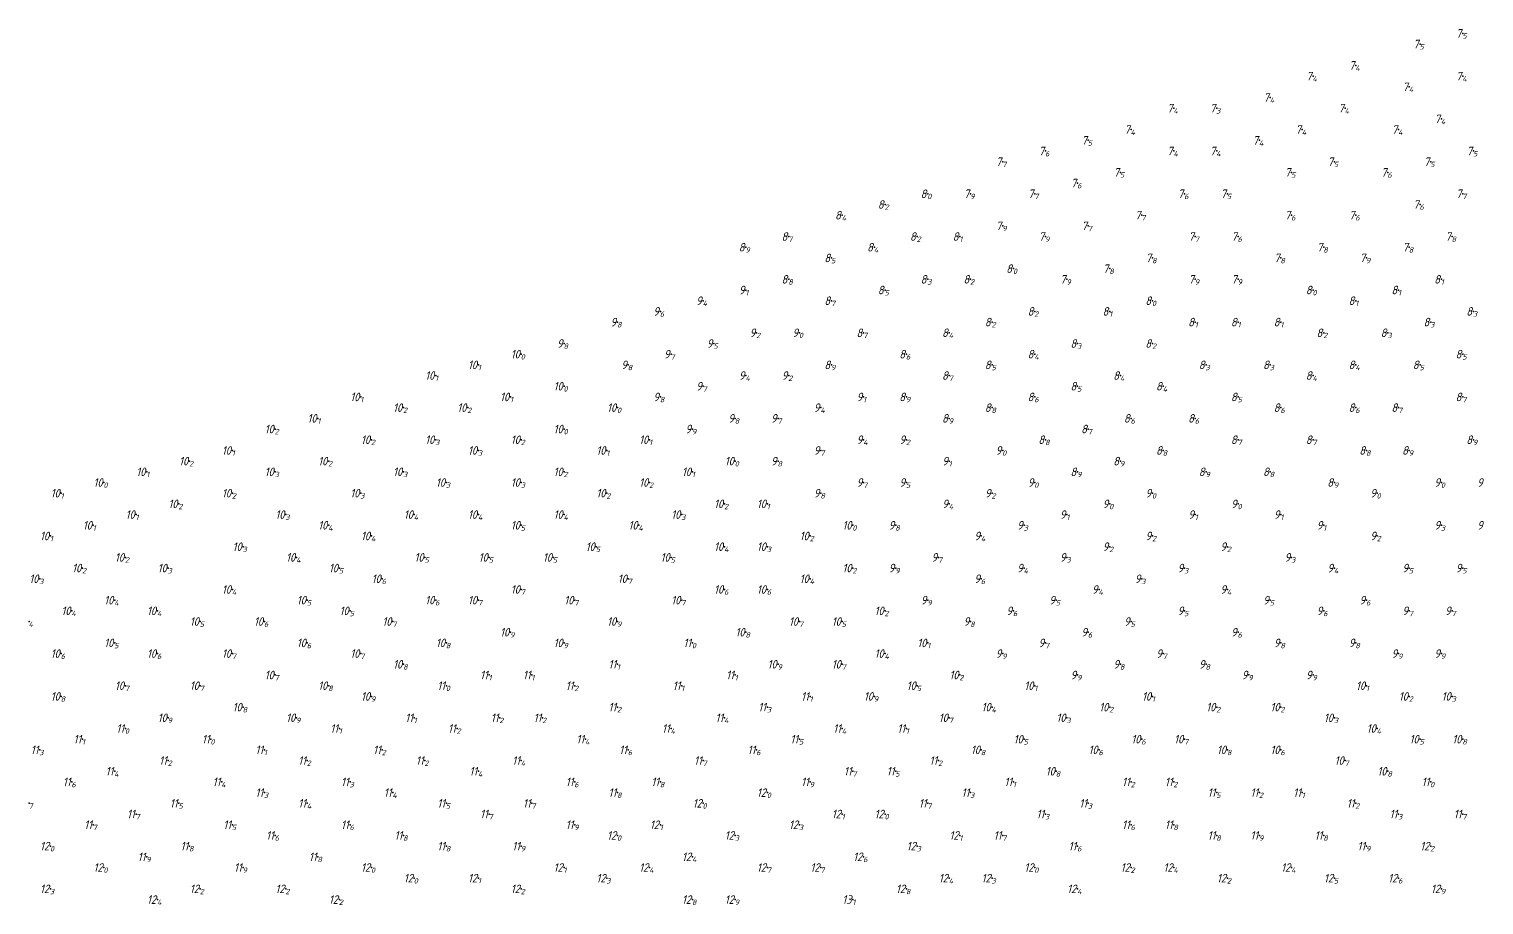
# Model space of a CAD drawing. Header units: metres. Extents: x 555406 to 556003, y 5031197 to 5031451.
# Drawn here: x 555706 to 555842, y 5031348.5 to 5031430.4 of the extents above; entities that cross this region are included whole.
import ezdxf
from ezdxf.enums import TextEntityAlignment as Align

# ---------------------------------------------------------------- set-up
doc = ezdxf.new("R2010")
doc.units = ezdxf.units.M
doc.layers.add('DEPTHS_TEXT', color=7, linetype='Continuous')
doc.layers.add('POINTS', color=8, linetype='Continuous')
doc.styles.add('ISO', font='iso')

msp = doc.modelspace()

# ---------------------------------------------------------------- linework, layer by layer
at = {"layer": 'POINTS', "linetype": 'Continuous'}
for p in [(555840, 5031430, 7.5), (555836, 5031429, 7.5), (555826, 5031426, 7.4), (555830, 5031427, 7.4), (555840, 5031426, 7.4), (555835, 5031425, 7.4), (555822, 5031424, 7.4), (555813, 5031423, 7.4), (555817, 5031423, 7.3), (555829, 5031423, 7.4), (555838, 5031422, 7.4), (555809, 5031421, 7.4), (555825, 5031421, 7.4), (555834, 5031421, 7.4), (555805, 5031420, 7.5), (555821, 5031420, 7.4), (555797, 5031418, 7.7), (555801, 5031419, 7.6), (555813, 5031419, 7.4), (555817, 5031419, 7.4), (555828, 5031418, 7.5), (555837, 5031418, 7.5), (555841, 5031419, 7.5), (555808, 5031417, 7.5), (555824, 5031417, 7.5), (555833, 5031417, 7.6), (555790, 5031415, 8), (555794, 5031415, 7.9), (555800, 5031415, 7.7), (555804, 5031416, 7.6), (555814, 5031415, 7.6), (555818, 5031415, 7.5), (555840, 5031415, 7.7), (555786, 5031414, 8.2), (555836, 5031414, 7.6), (555782, 5031413, 8.4), (555810, 5031413, 7.7), (555824, 5031413, 7.6), (555830, 5031413, 7.6), (555777, 5031411, 8.7), (555789, 5031411, 8.2), (555793, 5031411, 8.1), (555797, 5031412, 7.9), (555801, 5031411, 7.9), (555805, 5031412, 7.7), (555815, 5031411, 7.7), (555819, 5031411, 7.6), (555839, 5031411, 7.8), (555773, 5031410, 8.9), (555785, 5031410, 8.4), (555827, 5031410, 7.8), (555835, 5031410, 7.8), (555781, 5031409, 8.5), (555811, 5031409, 7.8), (555823, 5031409, 7.8), (555831, 5031409, 7.9), (555777, 5031407, 8.8), (555790, 5031407, 8.3), (555794, 5031407, 8.2), (555798, 5031408, 8), (555803, 5031407, 7.9), (555807, 5031408, 7.8), (555815, 5031407, 7.9), (555819, 5031407, 7.9), (555838, 5031407, 8.1), (555773, 5031406, 9.1), (555786, 5031406, 8.5), (555826, 5031406, 8), (555834, 5031406, 8.1), (555769, 5031405, 9.4), (555781, 5031405, 8.7), (555811, 5031405, 8), (555830, 5031405, 8.1), (555761, 5031403, 9.8), (555765, 5031404, 9.6), (555796, 5031403, 8.2), (555800, 5031404, 8.2), (555807, 5031404, 8.1), (555815, 5031403, 8.1), (555819, 5031403, 8.1), (555823, 5031403, 8.1), (555837, 5031403, 8.3), (555841, 5031404, 8.3), (555774, 5031402, 9.2), (555778, 5031402, 9), (555784, 5031402, 8.7), (555792, 5031402, 8.4), (555827, 5031402, 8.2), (555833, 5031402, 8.3), (555752, 5031400, 10), (555756, 5031401, 9.8), (555766, 5031400, 9.7), (555770, 5031401, 9.5), (555788, 5031400, 8.6), (555800, 5031400, 8.4), (555804, 5031401, 8.3), (555811, 5031401, 8.2), (555840, 5031400, 8.5), (555748, 5031399, 10.1), (555762, 5031399, 9.8), (555781, 5031399, 8.9), (555796, 5031399, 8.5), (555816, 5031399, 8.3), (555822, 5031399, 8.3), (555830, 5031399, 8.4), (555836, 5031399, 8.5), (555744, 5031398, 10.1), (555773, 5031398, 9.4), (555777, 5031398, 9.2), (555792, 5031398, 8.7), (555808, 5031398, 8.4), (555826, 5031398, 8.4), (555737, 5031396, 10.1), (555751, 5031396, 10.1), (555756, 5031397, 10), (555765, 5031396, 9.8), (555769, 5031397, 9.7), (555784, 5031396, 9.1), (555788, 5031396, 8.9), (555800, 5031396, 8.6), (555804, 5031397, 8.5), (555812, 5031397, 8.4), (555819, 5031396, 8.5), (555840, 5031396, 8.7), (555741, 5031395, 10.2), (555747, 5031395, 10.2), (555761, 5031395, 10), (555780, 5031395, 9.4), (555796, 5031395, 8.8), (555823, 5031395, 8.6), (555830, 5031395, 8.6), (555834, 5031395, 8.7), (555733, 5031394, 10.1), (555772, 5031394, 9.8), (555776, 5031394, 9.7), (555792, 5031394, 8.9), (555809, 5031394, 8.6), (555815, 5031394, 8.6), (555729, 5031393, 10.2), (555738, 5031392, 10.2), (555744, 5031392, 10.3), (555752, 5031392, 10.2), (555756, 5031393, 10), (555764, 5031392, 10.1), (555768, 5031393, 9.9), (555784, 5031392, 9.4), (555788, 5031392, 9.2), (555801, 5031392, 8.8), (555805, 5031393, 8.7), (555819, 5031392, 8.7), (555826, 5031392, 8.7), (555841, 5031392, 8.9), (555725, 5031391, 10.1), (555748, 5031391, 10.3), (555760, 5031391, 10.1), (555780, 5031391, 9.7), (555797, 5031391, 9), (555812, 5031391, 8.8), (555831, 5031391, 8.8), (555835, 5031391, 8.9), (555721, 5031390, 10.2), (555734, 5031390, 10.2), (555772, 5031390, 10), (555776, 5031390, 9.8), (555792, 5031390, 9.1), (555808, 5031390, 8.9), (555713, 5031388, 10), (555717, 5031389, 10.1), (555729, 5031389, 10.3), (555741, 5031389, 10.3), (555745, 5031388, 10.3), (555752, 5031388, 10.3), (555756, 5031389, 10.2), (555764, 5031388, 10.2), (555768, 5031389, 10.1), (555784, 5031388, 9.7), (555788, 5031388, 9.5), (555800, 5031388, 9), (555804, 5031389, 8.9), (555816, 5031389, 8.9), (555822, 5031389, 8.8), (555828, 5031388, 8.9), (555838, 5031388, 9), (555709, 5031387, 10.1), (555725, 5031387, 10.2), (555737, 5031387, 10.3), (555760, 5031387, 10.2), (555780, 5031387, 9.8), (555796, 5031387, 9.2), (555811, 5031387, 9), (555832, 5031387, 9), (555720, 5031386, 10.2), (555771, 5031386, 10.2), (555775, 5031386, 10.1), (555792, 5031386, 9.4), (555807, 5031386, 9), (555819, 5031386, 9), (555712, 5031384, 10.1), (555716, 5031385, 10.1), (555730, 5031385, 10.3), (555734, 5031384, 10.4), (555742, 5031385, 10.4), (555748, 5031385, 10.4), (555752, 5031384, 10.5), (555756, 5031385, 10.4), (555763, 5031384, 10.4), (555767, 5031385, 10.3), (555783, 5031384, 10), (555787, 5031384, 9.8), (555799, 5031384, 9.3), (555803, 5031385, 9.1), (555815, 5031385, 9.1), (555823, 5031385, 9.1), (555827, 5031384, 9.1), (555838, 5031384, 9.3), (555708, 5031383, 10.1), (555738, 5031383, 10.4), (555779, 5031383, 10.2), (555795, 5031383, 9.4), (555811, 5031383, 9.2), (555832, 5031383, 9.2), (555715, 5031381, 10.2), (555726, 5031382, 10.3), (555731, 5031381, 10.4), (555743, 5031381, 10.5), (555749, 5031381, 10.5), (555755, 5031381, 10.5), (555759, 5031382, 10.5), (555766, 5031381, 10.5), (555771, 5031382, 10.4), (555775, 5031382, 10.3), (555791, 5031381, 9.7), (555803, 5031381, 9.3), (555807, 5031382, 9.2), (555818, 5031382, 9.2), (555824, 5031381, 9.3), (555711, 5031380, 10.2), (555719, 5031380, 10.3), (555735, 5031380, 10.5), (555783, 5031380, 10.2), (555787, 5031380, 9.9), (555799, 5031380, 9.4), (555814, 5031380, 9.3), (555828, 5031380, 9.4), (555835, 5031380, 9.5), (555840, 5031380, 9.5), (555707, 5031379, 10.3), (555739, 5031379, 10.6), (555762, 5031379, 10.7), (555779, 5031379, 10.4), (555795, 5031379, 9.6), (555810, 5031379, 9.3), (555714, 5031377, 10.4), (555725, 5031378, 10.4), (555732, 5031377, 10.5), (555744, 5031377, 10.6), (555748, 5031377, 10.7), (555752, 5031378, 10.7), (555757, 5031377, 10.7), (555767, 5031377, 10.7), (555771, 5031378, 10.6), (555775, 5031378, 10.6), (555790, 5031377, 9.9), (555802, 5031377, 9.5), (555806, 5031378, 9.4), (555818, 5031378, 9.4), (555822, 5031377, 9.5), (555831, 5031377, 9.6), (555710, 5031376, 10.4), (555718, 5031376, 10.4), (555736, 5031376, 10.5), (555786, 5031376, 10.2), (555798, 5031376, 9.6), (555814, 5031376, 9.5), (555827, 5031376, 9.6), (555835, 5031376, 9.7), (555839, 5031376, 9.7), (555706, 5031375, 10.4), (555722, 5031375, 10.5), (555728, 5031375, 10.6), (555740, 5031375, 10.7), (555761, 5031375, 10.9), (555778, 5031375, 10.7), (555782, 5031375, 10.5), (555794, 5031375, 9.8), (555809, 5031375, 9.5), (555714, 5031373, 10.5), (555732, 5031373, 10.6), (555745, 5031373, 10.8), (555751, 5031374, 10.9), (555756, 5031373, 10.9), (555768, 5031373, 11), (555773, 5031374, 10.8), (555790, 5031373, 10.1), (555801, 5031373, 9.7), (555805, 5031374, 9.6), (555819, 5031374, 9.6), (555823, 5031373, 9.8), (555830, 5031373, 9.8), (555709, 5031372, 10.6), (555718, 5031372, 10.6), (555725, 5031372, 10.7), (555737, 5031372, 10.7), (555786, 5031372, 10.4), (555797, 5031372, 9.9), (555812, 5031372, 9.7), (555834, 5031372, 9.9), (555838, 5031372, 9.9), (555741, 5031371, 10.8), (555761, 5031371, 11.1), (555776, 5031371, 10.9), (555782, 5031371, 10.7), (555808, 5031371, 9.8), (555816, 5031371, 9.8), (555715, 5031369, 10.7), (555722, 5031369, 10.7), (555729, 5031370, 10.7), (555734, 5031369, 10.8), (555745, 5031369, 11), (555749, 5031370, 11.1), (555753, 5031370, 11.1), (555757, 5031369, 11.2), (555767, 5031369, 11.1), (555772, 5031370, 11.1), (555789, 5031369, 10.5), (555793, 5031370, 10.2), (555800, 5031369, 10.1), (555804, 5031370, 9.9), (555820, 5031370, 9.9), (555826, 5031370, 9.9), (555831, 5031369, 10.1), (555709, 5031368, 10.8), (555738, 5031368, 10.9), (555779, 5031368, 11.1), (555785, 5031368, 10.9), (555811, 5031368, 10.1), (555835, 5031368, 10.2), (555839, 5031368, 10.3), (555726, 5031367, 10.8), (555761, 5031367, 11.2), (555775, 5031367, 11.3), (555796, 5031367, 10.4), (555807, 5031367, 10.2), (555817, 5031367, 10.2), (555823, 5031367, 10.2), (555715, 5031365, 11), (555719, 5031366, 10.9), (555731, 5031366, 10.9), (555735, 5031365, 11.1), (555742, 5031366, 11.1), (555746, 5031365, 11.2), (555750, 5031366, 11.2), (555754, 5031366, 11.2), (555766, 5031365, 11.4), (555771, 5031366, 11.4), (555782, 5031365, 11.4), (555788, 5031365, 11.1), (555792, 5031366, 10.7), (555803, 5031366, 10.3), (555828, 5031366, 10.3), (555832, 5031365, 10.4), (555711, 5031364, 11.1), (555723, 5031364, 11), (555758, 5031364, 11.4), (555778, 5031364, 11.5), (555799, 5031364, 10.5), (555810, 5031364, 10.6), (555814, 5031364, 10.7), (555836, 5031364, 10.5), (555840, 5031364, 10.8), (555707, 5031363, 11.3), (555719, 5031362, 11.2), (555728, 5031363, 11.1), (555732, 5031362, 11.2), (555739, 5031363, 11.2), (555743, 5031362, 11.2), (555752, 5031362, 11.4), (555762, 5031363, 11.6), (555769, 5031362, 11.7), (555774, 5031363, 11.6), (555791, 5031362, 11.2), (555795, 5031363, 10.8), (555806, 5031363, 10.6), (555818, 5031363, 10.8), (555823, 5031363, 10.6), (555829, 5031362, 10.7), (555714, 5031361, 11.4), (555748, 5031361, 11.4), (555783, 5031361, 11.7), (555787, 5031361, 11.5), (555802, 5031361, 10.8), (555833, 5031361, 10.8), (555710, 5031360, 11.6), (555724, 5031360, 11.4), (555736, 5031360, 11.3), (555757, 5031360, 11.6), (555765, 5031360, 11.8), (555779, 5031360, 11.9), (555798, 5031360, 11.1), (555809, 5031360, 11.2), (555813, 5031360, 11.2), (555837, 5031360, 11), (555706, 5031358, 11.7), (555720, 5031358, 11.5), (555728, 5031359, 11.3), (555732, 5031358, 11.4), (555740, 5031359, 11.4), (555745, 5031358, 11.5), (555753, 5031358, 11.7), (555761, 5031359, 11.8), (555769, 5031358, 12), (555775, 5031359, 12), (555790, 5031358, 11.7), (555794, 5031359, 11.3), (555805, 5031358, 11.3), (555817, 5031359, 11.5), (555821, 5031359, 11.2), (555825, 5031359, 11.1), (555830, 5031358, 11.2), (555716, 5031357, 11.7), (555749, 5031357, 11.7), (555782, 5031357, 12.1), (555786, 5031357, 12), (555801, 5031357, 11.3), (555834, 5031357, 11.3), (555840, 5031357, 11.7), (555712, 5031356, 11.7), (555725, 5031356, 11.5), (555736, 5031356, 11.6), (555757, 5031356, 11.9), (555765, 5031356, 12.1), (555778, 5031356, 12.3), (555809, 5031356, 11.6), (555813, 5031356, 11.8), (555708, 5031354, 12), (555721, 5031354, 11.8), (555729, 5031355, 11.6), (555741, 5031355, 11.8), (555745, 5031354, 11.8), (555752, 5031354, 11.9), (555761, 5031355, 12), (555772, 5031355, 12.3), (555789, 5031354, 12.3), (555793, 5031355, 12.1), (555797, 5031355, 11.7), (555804, 5031354, 11.6), (555817, 5031355, 11.8), (555821, 5031355, 11.9), (555827, 5031355, 11.8), (555831, 5031354, 11.9), (555837, 5031354, 12.2), (555717, 5031353, 11.9), (555733, 5031353, 11.8), (555768, 5031353, 12.4), (555784, 5031353, 12.6), (555713, 5031352, 12), (555726, 5031352, 11.9), (555738, 5031352, 12), (555756, 5031352, 12.1), (555764, 5031352, 12.4), (555775, 5031352, 12.7), (555780, 5031352, 12.7), (555800, 5031352, 12), (555809, 5031352, 12.2), (555813, 5031352, 12.4), (555824, 5031352, 12.4), (555708, 5031350, 12.3), (555722, 5031350, 12.2), (555730, 5031350, 12.2), (555742, 5031351, 12), (555748, 5031351, 12.1), (555752, 5031350, 12.2), (555760, 5031351, 12.3), (555788, 5031350, 12.8), (555792, 5031351, 12.4), (555796, 5031351, 12.3), (555804, 5031350, 12.4), (555818, 5031351, 12.2), (555828, 5031351, 12.5), (555834, 5031351, 12.6), (555838, 5031350, 12.9), (555718, 5031349, 12.4), (555735, 5031349, 12.2), (555768, 5031349, 12.8), (555772, 5031349, 12.9), (555783, 5031349, 13.1)]:
    msp.add_point(p, dxfattribs=at)

# ---------------------------------------------------------------- texts
at = {"layer": 'DEPTHS_TEXT', "linetype": 'Continuous', "style": 'ISO', "oblique": 15}
for s, p in [('7', (555839.87, 5031430)), ('7', (555835.87, 5031429)), ('7', (555829.87, 5031427)), ('7', (555825.87, 5031426)), ('7', (555839.87, 5031426)), ('7', (555834.87, 5031425)), ('7', (555812.87, 5031423)), ('7', (555816.87, 5031423)), ('7', (555821.87, 5031424)), ('7', (555828.87, 5031423)), ('7', (555837.87, 5031422)), ('7', (555804.87, 5031420)), ('7', (555808.87, 5031421)), ('7', (555820.87, 5031420)), ('7', (555824.87, 5031421)), ('7', (555833.87, 5031421)), ('7', (555800.87, 5031419)), ('7', (555812.87, 5031419)), ('7', (555816.87, 5031419)), ('7', (555840.87, 5031419)), ('7', (555796.87, 5031418)), ('7', (555827.87, 5031418)), ('7', (555836.87, 5031418)), ('7', (555803.87, 5031416)), ('7', (555807.87, 5031417)), ('7', (555823.87, 5031417)), ('7', (555832.87, 5031417)), ('8', (555789.87, 5031415)), ('7', (555793.87, 5031415)), ('7', (555799.87, 5031415)), ('7', (555813.87, 5031415)), ('7', (555817.87, 5031415)), ('7', (555839.87, 5031415)), ('8', (555785.87, 5031414)), ('7', (555835.87, 5031414)), ('8', (555781.87, 5031413)), ('7', (555796.87, 5031412)), ('7', (555804.87, 5031412)), ('7', (555809.87, 5031413)), ('7', (555823.87, 5031413)), ('7', (555829.87, 5031413)), ('8', (555776.87, 5031411)), ('8', (555788.87, 5031411)), ('8', (555792.87, 5031411)), ('7', (555800.87, 5031411)), ('7', (555814.87, 5031411)), ('7', (555818.87, 5031411)), ('7', (555838.87, 5031411)), ('8', (555772.87, 5031410)), ('8', (555784.87, 5031410)), ('7', (555826.87, 5031410)), ('7', (555834.87, 5031410)), ('8', (555780.87, 5031409)), ('8', (555797.87, 5031408)), ('7', (555806.87, 5031408)), ('7', (555810.87, 5031409)), ('7', (555822.87, 5031409)), ('7', (555830.87, 5031409)), ('8', (555776.87, 5031407)), ('8', (555789.87, 5031407)), ('8', (555793.87, 5031407)), ('7', (555802.87, 5031407)), ('7', (555814.87, 5031407)), ('7', (555818.87, 5031407)), ('8', (555837.87, 5031407)), ('9', (555772.87, 5031406)), ('8', (555785.87, 5031406)), ('8', (555825.87, 5031406)), ('8', (555833.87, 5031406)), ('9', (555764.87, 5031404)), ('9', (555768.87, 5031405)), ('8', (555780.87, 5031405)), ('8', (555799.87, 5031404)), ('8', (555806.87, 5031404)), ('8', (555810.87, 5031405)), ('8', (555829.87, 5031405)), ('8', (555840.87, 5031404)), ('9', (555760.87, 5031403)), ('8', (555795.87, 5031403)), ('8', (555814.87, 5031403)), ('8', (555818.87, 5031403)), ('8', (555822.87, 5031403)), ('8', (555836.87, 5031403)), ('9', (555755.87, 5031401)), ('9', (555769.87, 5031401)), ('9', (555773.87, 5031402)), ('9', (555777.87, 5031402)), ('8', (555783.87, 5031402)), ('8', (555791.87, 5031402)), ('8', (555803.87, 5031401)), ('8', (555810.87, 5031401)), ('8', (555826.87, 5031402)), ('8', (555832.87, 5031402)), ('10', (555751.87, 5031400)), ('9', (555765.87, 5031400)), ('8', (555787.87, 5031400)), ('8', (555799.87, 5031400)), ('8', (555839.87, 5031400)), ('10', (555747.87, 5031399)), ('9', (555761.87, 5031399)), ('8', (555780.87, 5031399)), ('8', (555795.87, 5031399)), ('8', (555815.87, 5031399)), ('8', (555821.87, 5031399)), ('8', (555829.87, 5031399)), ('8', (555835.87, 5031399)), ('10', (555743.87, 5031398)), ('10', (555755.87, 5031397)), ('9', (555768.87, 5031397)), ('9', (555772.87, 5031398)), ('9', (555776.87, 5031398)), ('8', (555791.87, 5031398)), ('8', (555803.87, 5031397)), ('8', (555807.87, 5031398)), ('8', (555811.87, 5031397)), ('8', (555825.87, 5031398)), ('10', (555736.87, 5031396)), ('10', (555750.87, 5031396)), ('9', (555764.87, 5031396)), ('9', (555783.87, 5031396)), ('8', (555787.87, 5031396)), ('8', (555799.87, 5031396)), ('8', (555818.87, 5031396)), ('8', (555839.87, 5031396)), ('10', (555740.87, 5031395)), ('10', (555746.87, 5031395)), ('10', (555760.87, 5031395)), ('9', (555779.87, 5031395)), ('8', (555795.87, 5031395)), ('8', (555822.87, 5031395)), ('8', (555829.87, 5031395)), ('8', (555833.87, 5031395)), ('10', (555728.87, 5031393)), ('10', (555732.87, 5031394)), ('10', (555755.87, 5031393)), ('9', (555767.87, 5031393)), ('9', (555771.87, 5031394)), ('9', (555775.87, 5031394)), ('8', (555791.87, 5031394)), ('8', (555804.87, 5031393)), ('8', (555808.87, 5031394)), ('8', (555814.87, 5031394)), ('10', (555737.87, 5031392)), ('10', (555743.87, 5031392)), ('10', (555751.87, 5031392)), ('10', (555763.87, 5031392)), ('9', (555783.87, 5031392)), ('9', (555787.87, 5031392)), ('8', (555800.87, 5031392)), ('8', (555818.87, 5031392)), ('8', (555825.87, 5031392)), ('8', (555840.87, 5031392)), ('10', (555724.87, 5031391)), ('10', (555747.87, 5031391)), ('10', (555759.87, 5031391)), ('9', (555779.87, 5031391)), ('9', (555796.87, 5031391)), ('8', (555811.87, 5031391)), ('8', (555830.87, 5031391)), ('8', (555834.87, 5031391)), ('10', (555716.87, 5031389)), ('10', (555720.87, 5031390)), ('10', (555728.87, 5031389)), ('10', (555733.87, 5031390)), ('10', (555740.87, 5031389)), ('10', (555755.87, 5031389)), ('10', (555767.87, 5031389)), ('10', (555771.87, 5031390)), ('9', (555775.87, 5031390)), ('9', (555791.87, 5031390)), ('8', (555803.87, 5031389)), ('8', (555807.87, 5031390)), ('8', (555815.87, 5031389)), ('8', (555821.87, 5031389)), ('10', (555712.87, 5031388)), ('10', (555744.87, 5031388)), ('10', (555751.87, 5031388)), ('10', (555763.87, 5031388)), ('9', (555783.87, 5031388)), ('9', (555787.87, 5031388)), ('9', (555799.87, 5031388)), ('8', (555827.87, 5031388)), ('9', (555837.87, 5031388)), ('9', (555841.87, 5031388)), ('10', (555708.87, 5031387)), ('10', (555719.87, 5031386)), ('10', (555724.87, 5031387)), ('10', (555736.87, 5031387)), ('10', (555759.87, 5031387)), ('10', (555770.87, 5031386)), ('10', (555774.87, 5031386)), ('9', (555779.87, 5031387)), ('9', (555791.87, 5031386)), ('9', (555795.87, 5031387)), ('9', (555806.87, 5031386)), ('9', (555810.87, 5031387)), ('9', (555818.87, 5031386)), ('9', (555831.87, 5031387)), ('10', (555715.87, 5031385)), ('10', (555729.87, 5031385)), ('10', (555741.87, 5031385)), ('10', (555747.87, 5031385)), ('10', (555755.87, 5031385)), ('10', (555766.87, 5031385)), ('9', (555802.87, 5031385)), ('9', (555814.87, 5031385)), ('9', (555822.87, 5031385)), ('10', (555711.87, 5031384)), ('10', (555733.87, 5031384)), ('10', (555751.87, 5031384)), ('10', (555762.87, 5031384)), ('10', (555782.87, 5031384)), ('9', (555786.87, 5031384)), ('9', (555798.87, 5031384)), ('9', (555826.87, 5031384)), ('9', (555837.87, 5031384)), ('9', (555841.87, 5031384)), ('10', (555707.87, 5031383)), ('10', (555725.87, 5031382)), ('10', (555737.87, 5031383)), ('10', (555758.87, 5031382)), ('10', (555770.87, 5031382)), ('10', (555774.87, 5031382)), ('10', (555778.87, 5031383)), ('9', (555794.87, 5031383)), ('9', (555806.87, 5031382)), ('9', (555810.87, 5031383)), ('9', (555817.87, 5031382)), ('9', (555831.87, 5031383)), ('10', (555714.87, 5031381)), ('10', (555730.87, 5031381)), ('10', (555742.87, 5031381)), ('10', (555748.87, 5031381)), ('10', (555754.87, 5031381)), ('10', (555765.87, 5031381)), ('9', (555790.87, 5031381)), ('9', (555802.87, 5031381)), ('9', (555823.87, 5031381)), ('10', (555710.87, 5031380)), ('10', (555718.87, 5031380)), ('10', (555734.87, 5031380)), ('10', (555782.87, 5031380)), ('9', (555786.87, 5031380)), ('9', (555798.87, 5031380)), ('9', (555813.87, 5031380)), ('9', (555827.87, 5031380)), ('9', (555834.87, 5031380)), ('9', (555839.87, 5031380)), ('10', (555706.87, 5031379)), ('10', (555724.87, 5031378)), ('10', (555738.87, 5031379)), ('10', (555751.87, 5031378)), ('10', (555761.87, 5031379)), ('10', (555770.87, 5031378)), ('10', (555774.87, 5031378)), ('10', (555778.87, 5031379)), ('9', (555794.87, 5031379)), ('9', (555805.87, 5031378)), ('9', (555809.87, 5031379)), ('9', (555817.87, 5031378)), ('10', (555713.87, 5031377)), ('10', (555731.87, 5031377)), ('10', (555743.87, 5031377)), ('10', (555747.87, 5031377)), ('10', (555756.87, 5031377)), ('10', (555766.87, 5031377)), ('9', (555789.87, 5031377)), ('9', (555801.87, 5031377)), ('9', (555821.87, 5031377)), ('9', (555830.87, 5031377)), ('10', (555709.87, 5031376)), ('10', (555717.87, 5031376)), ('10', (555735.87, 5031376)), ('10', (555785.87, 5031376)), ('9', (555797.87, 5031376)), ('9', (555813.87, 5031376)), ('9', (555826.87, 5031376)), ('9', (555834.87, 5031376)), ('9', (555838.87, 5031376)), ('10', (555721.87, 5031375)), ('10', (555727.87, 5031375)), ('10', (555739.87, 5031375)), ('10', (555750.87, 5031374)), ('10', (555760.87, 5031375)), ('10', (555772.87, 5031374)), ('10', (555777.87, 5031375)), ('10', (555781.87, 5031375)), ('9', (555793.87, 5031375)), ('9', (555804.87, 5031374)), ('9', (555808.87, 5031375)), ('9', (555818.87, 5031374)), ('10', (555713.87, 5031373)), ('10', (555731.87, 5031373)), ('10', (555744.87, 5031373)), ('10', (555755.87, 5031373)), ('11', (555767.87, 5031373)), ('10', (555789.87, 5031373)), ('9', (555800.87, 5031373)), ('9', (555822.87, 5031373)), ('9', (555829.87, 5031373)), ('10', (555708.87, 5031372)), ('10', (555717.87, 5031372)), ('10', (555724.87, 5031372)), ('10', (555736.87, 5031372)), ('10', (555785.87, 5031372)), ('9', (555796.87, 5031372)), ('9', (555811.87, 5031372)), ('9', (555833.87, 5031372)), ('9', (555837.87, 5031372)), ('10', (555728.87, 5031370)), ('10', (555740.87, 5031371)), ('11', (555748.87, 5031370)), ('11', (555752.87, 5031370)), ('11', (555760.87, 5031371)), ('11', (555771.87, 5031370)), ('10', (555775.87, 5031371)), ('10', (555781.87, 5031371)), ('10', (555792.87, 5031370)), ('9', (555803.87, 5031370)), ('9', (555807.87, 5031371)), ('9', (555815.87, 5031371)), ('9', (555819.87, 5031370)), ('9', (555825.87, 5031370)), ('10', (555714.87, 5031369)), ('10', (555721.87, 5031369)), ('10', (555733.87, 5031369)), ('11', (555744.87, 5031369)), ('11', (555756.87, 5031369)), ('11', (555766.87, 5031369)), ('10', (555788.87, 5031369)), ('10', (555799.87, 5031369)), ('10', (555830.87, 5031369)), ('10', (555708.87, 5031368)), ('10', (555725.87, 5031367)), ('10', (555737.87, 5031368)), ('11', (555760.87, 5031367)), ('11', (555774.87, 5031367)), ('11', (555778.87, 5031368)), ('10', (555784.87, 5031368)), ('10', (555795.87, 5031367)), ('10', (555806.87, 5031367)), ('10', (555810.87, 5031368)), ('10', (555816.87, 5031367)), ('10', (555822.87, 5031367)), ('10', (555834.87, 5031368)), ('10', (555838.87, 5031368)), ('10', (555718.87, 5031366)), ('10', (555730.87, 5031366)), ('11', (555741.87, 5031366)), ('11', (555749.87, 5031366)), ('11', (555753.87, 5031366)), ('11', (555770.87, 5031366)), ('10', (555791.87, 5031366)), ('10', (555802.87, 5031366)), ('10', (555827.87, 5031366)), ('11', (555714.87, 5031365)), ('11', (555734.87, 5031365)), ('11', (555745.87, 5031365)), ('11', (555765.87, 5031365)), ('11', (555781.87, 5031365)), ('11', (555787.87, 5031365)), ('10', (555831.87, 5031365)), ('11', (555706.87, 5031363)), ('11', (555710.87, 5031364)), ('11', (555722.87, 5031364)), ('11', (555727.87, 5031363)), ('11', (555738.87, 5031363)), ('11', (555757.87, 5031364)), ('11', (555761.87, 5031363)), ('11', (555773.87, 5031363)), ('11', (555777.87, 5031364)), ('10', (555794.87, 5031363)), ('10', (555798.87, 5031364)), ('10', (555805.87, 5031363)), ('10', (555809.87, 5031364)), ('10', (555813.87, 5031364)), ('10', (555817.87, 5031363)), ('10', (555822.87, 5031363)), ('10', (555835.87, 5031364)), ('10', (555839.87, 5031364)), ('11', (555718.87, 5031362)), ('11', (555731.87, 5031362)), ('11', (555742.87, 5031362)), ('11', (555751.87, 5031362)), ('11', (555768.87, 5031362)), ('11', (555790.87, 5031362)), ('10', (555828.87, 5031362)), ('11', (555713.87, 5031361)), ('11', (555747.87, 5031361)), ('11', (555782.87, 5031361)), ('11', (555786.87, 5031361)), ('10', (555801.87, 5031361)), ('10', (555832.87, 5031361)), ('11', (555709.87, 5031360)), ('11', (555723.87, 5031360)), ('11', (555727.87, 5031359)), ('11', (555735.87, 5031360)), ('11', (555739.87, 5031359)), ('11', (555756.87, 5031360)), ('11', (555760.87, 5031359)), ('11', (555764.87, 5031360)), ('12', (555774.87, 5031359)), ('11', (555778.87, 5031360)), ('11', (555793.87, 5031359)), ('11', (555797.87, 5031360)), ('11', (555808.87, 5031360)), ('11', (555812.87, 5031360)), ('11', (555816.87, 5031359)), ('11', (555820.87, 5031359)), ('11', (555824.87, 5031359)), ('11', (555836.87, 5031360)), ('11', (555719.87, 5031358)), ('11', (555731.87, 5031358)), ('11', (555744.87, 5031358)), ('11', (555752.87, 5031358)), ('12', (555768.87, 5031358)), ('11', (555789.87, 5031358)), ('11', (555804.87, 5031358)), ('11', (555829.87, 5031358)), ('11', (555715.87, 5031357)), ('11', (555748.87, 5031357)), ('12', (555781.87, 5031357)), ('12', (555785.87, 5031357)), ('11', (555800.87, 5031357)), ('11', (555833.87, 5031357)), ('11', (555839.87, 5031357)), ('11', (555711.87, 5031356)), ('11', (555724.87, 5031356)), ('11', (555728.87, 5031355)), ('11', (555735.87, 5031356)), ('11', (555740.87, 5031355)), ('11', (555756.87, 5031356)), ('12', (555760.87, 5031355)), ('12', (555764.87, 5031356)), ('12', (555771.87, 5031355)), ('12', (555777.87, 5031356)), ('12', (555792.87, 5031355)), ('11', (555796.87, 5031355)), ('11', (555808.87, 5031356)), ('11', (555812.87, 5031356)), ('11', (555816.87, 5031355)), ('11', (555820.87, 5031355)), ('11', (555826.87, 5031355)), ('12', (555707.87, 5031354)), ('11', (555720.87, 5031354)), ('11', (555744.87, 5031354)), ('11', (555751.87, 5031354)), ('12', (555788.87, 5031354)), ('11', (555803.87, 5031354)), ('11', (555830.87, 5031354)), ('12', (555836.87, 5031354)), ('11', (555716.87, 5031353)), ('11', (555732.87, 5031353)), ('12', (555767.87, 5031353)), ('12', (555783.87, 5031353)), ('12', (555712.87, 5031352)), ('11', (555725.87, 5031352)), ('12', (555737.87, 5031352)), ('12', (555741.87, 5031351)), ('12', (555747.87, 5031351)), ('12', (555755.87, 5031352)), ('12', (555759.87, 5031351)), ('12', (555763.87, 5031352)), ('12', (555774.87, 5031352)), ('12', (555779.87, 5031352)), ('12', (555791.87, 5031351)), ('12', (555795.87, 5031351)), ('12', (555799.87, 5031352)), ('12', (555808.87, 5031352)), ('12', (555812.87, 5031352)), ('12', (555817.87, 5031351)), ('12', (555823.87, 5031352)), ('12', (555827.87, 5031351)), ('12', (555833.87, 5031351)), ('12', (555707.87, 5031350)), ('12', (555721.87, 5031350)), ('12', (555729.87, 5031350)), ('12', (555751.87, 5031350)), ('12', (555787.87, 5031350)), ('12', (555803.87, 5031350)), ('12', (555837.87, 5031350)), ('12', (555717.87, 5031349)), ('12', (555734.87, 5031349)), ('12', (555767.87, 5031349)), ('12', (555771.87, 5031349)), ('13', (555782.87, 5031349))]:
    msp.add_text(s, height=0.8, dxfattribs=at).set_placement(p, align=Align.MIDDLE_RIGHT)
for s, p in [('5', (555839.95, 5031430)), ('5', (555835.95, 5031429)), ('4', (555825.95, 5031426)), ('4', (555829.95, 5031427)), ('4', (555839.95, 5031426)), ('4', (555834.95, 5031425)), ('4', (555821.95, 5031424)), ('4', (555812.95, 5031423)), ('3', (555816.95, 5031423)), ('4', (555828.95, 5031423)), ('4', (555837.95, 5031422)), ('4', (555808.95, 5031421)), ('4', (555824.95, 5031421)), ('4', (555833.95, 5031421)), ('5', (555804.95, 5031420)), ('4', (555820.95, 5031420)), ('7', (555796.95, 5031418)), ('6', (555800.95, 5031419)), ('4', (555812.95, 5031419)), ('4', (555816.95, 5031419)), ('5', (555827.95, 5031418)), ('5', (555836.95, 5031418)), ('5', (555840.95, 5031419)), ('5', (555807.95, 5031417)), ('5', (555823.95, 5031417)), ('6', (555832.95, 5031417)), ('0', (555789.95, 5031415)), ('9', (555793.95, 5031415)), ('7', (555799.95, 5031415)), ('6', (555803.95, 5031416)), ('6', (555813.95, 5031415)), ('5', (555817.95, 5031415)), ('7', (555839.95, 5031415)), ('2', (555785.95, 5031414)), ('6', (555835.95, 5031414)), ('4', (555781.95, 5031413)), ('7', (555809.95, 5031413)), ('6', (555823.95, 5031413)), ('6', (555829.95, 5031413)), ('7', (555776.95, 5031411)), ('2', (555788.95, 5031411)), ('1', (555792.95, 5031411)), ('9', (555796.95, 5031412)), ('9', (555800.95, 5031411)), ('7', (555804.95, 5031412)), ('7', (555814.95, 5031411)), ('6', (555818.95, 5031411)), ('8', (555838.95, 5031411)), ('9', (555772.95, 5031410)), ('4', (555784.95, 5031410)), ('8', (555826.95, 5031410)), ('8', (555834.95, 5031410)), ('5', (555780.95, 5031409)), ('8', (555810.95, 5031409)), ('8', (555822.95, 5031409)), ('9', (555830.95, 5031409)), ('8', (555776.95, 5031407)), ('3', (555789.95, 5031407)), ('2', (555793.95, 5031407)), ('0', (555797.95, 5031408)), ('9', (555802.95, 5031407)), ('8', (555806.95, 5031408)), ('9', (555814.95, 5031407)), ('9', (555818.95, 5031407)), ('1', (555837.95, 5031407)), ('1', (555772.95, 5031406)), ('5', (555785.95, 5031406)), ('0', (555825.95, 5031406)), ('1', (555833.95, 5031406)), ('4', (555768.95, 5031405)), ('7', (555780.95, 5031405)), ('0', (555810.95, 5031405)), ('1', (555829.95, 5031405)), ('8', (555760.95, 5031403)), ('6', (555764.95, 5031404)), ('2', (555795.95, 5031403)), ('2', (555799.95, 5031404)), ('1', (555806.95, 5031404)), ('1', (555814.95, 5031403)), ('1', (555818.95, 5031403)), ('1', (555822.95, 5031403)), ('3', (555836.95, 5031403)), ('3', (555840.95, 5031404)), ('2', (555773.95, 5031402)), ('0', (555777.95, 5031402)), ('7', (555783.95, 5031402)), ('4', (555791.95, 5031402)), ('2', (555826.95, 5031402)), ('3', (555832.95, 5031402)), ('0', (555751.95, 5031400)), ('8', (555755.95, 5031401)), ('7', (555765.95, 5031400)), ('5', (555769.95, 5031401)), ('6', (555787.95, 5031400)), ('4', (555799.95, 5031400)), ('3', (555803.95, 5031401)), ('2', (555810.95, 5031401)), ('5', (555839.95, 5031400)), ('1', (555747.95, 5031399)), ('8', (555761.95, 5031399)), ('9', (555780.95, 5031399)), ('5', (555795.95, 5031399)), ('3', (555815.95, 5031399)), ('3', (555821.95, 5031399)), ('4', (555829.95, 5031399)), ('5', (555835.95, 5031399)), ('1', (555743.95, 5031398)), ('4', (555772.95, 5031398)), ('2', (555776.95, 5031398)), ('7', (555791.95, 5031398)), ('4', (555807.95, 5031398)), ('4', (555825.95, 5031398)), ('1', (555736.95, 5031396)), ('1', (555750.95, 5031396)), ('0', (555755.95, 5031397)), ('8', (555764.95, 5031396)), ('7', (555768.95, 5031397)), ('1', (555783.95, 5031396)), ('9', (555787.95, 5031396)), ('6', (555799.95, 5031396)), ('5', (555803.95, 5031397)), ('4', (555811.95, 5031397)), ('5', (555818.95, 5031396)), ('7', (555839.95, 5031396)), ('2', (555740.95, 5031395)), ('2', (555746.95, 5031395)), ('0', (555760.95, 5031395)), ('4', (555779.95, 5031395)), ('8', (555795.95, 5031395)), ('6', (555822.95, 5031395)), ('6', (555829.95, 5031395)), ('7', (555833.95, 5031395)), ('1', (555732.95, 5031394)), ('8', (555771.95, 5031394)), ('7', (555775.95, 5031394)), ('9', (555791.95, 5031394)), ('6', (555808.95, 5031394)), ('6', (555814.95, 5031394)), ('2', (555728.95, 5031393)), ('2', (555737.95, 5031392)), ('3', (555743.95, 5031392)), ('2', (555751.95, 5031392)), ('0', (555755.95, 5031393)), ('1', (555763.95, 5031392)), ('9', (555767.95, 5031393)), ('4', (555783.95, 5031392)), ('2', (555787.95, 5031392)), ('8', (555800.95, 5031392)), ('7', (555804.95, 5031393)), ('7', (555818.95, 5031392)), ('7', (555825.95, 5031392)), ('9', (555840.95, 5031392)), ('1', (555724.95, 5031391)), ('3', (555747.95, 5031391)), ('1', (555759.95, 5031391)), ('7', (555779.95, 5031391)), ('0', (555796.95, 5031391)), ('8', (555811.95, 5031391)), ('8', (555830.95, 5031391)), ('9', (555834.95, 5031391)), ('2', (555720.95, 5031390)), ('2', (555733.95, 5031390)), ('0', (555771.95, 5031390)), ('8', (555775.95, 5031390)), ('1', (555791.95, 5031390)), ('9', (555807.95, 5031390)), ('0', (555712.95, 5031388)), ('1', (555716.95, 5031389)), ('3', (555728.95, 5031389)), ('3', (555740.95, 5031389)), ('3', (555744.95, 5031388)), ('3', (555751.95, 5031388)), ('2', (555755.95, 5031389)), ('2', (555763.95, 5031388)), ('1', (555767.95, 5031389)), ('7', (555783.95, 5031388)), ('5', (555787.95, 5031388)), ('0', (555799.95, 5031388)), ('9', (555803.95, 5031389)), ('9', (555815.95, 5031389)), ('8', (555821.95, 5031389)), ('9', (555827.95, 5031388)), ('0', (555837.95, 5031388)), ('1', (555708.95, 5031387)), ('2', (555724.95, 5031387)), ('3', (555736.95, 5031387)), ('2', (555759.95, 5031387)), ('8', (555779.95, 5031387)), ('2', (555795.95, 5031387)), ('0', (555810.95, 5031387)), ('0', (555831.95, 5031387)), ('2', (555719.95, 5031386)), ('2', (555770.95, 5031386)), ('1', (555774.95, 5031386)), ('4', (555791.95, 5031386)), ('0', (555806.95, 5031386)), ('0', (555818.95, 5031386)), ('1', (555711.95, 5031384)), ('1', (555715.95, 5031385)), ('3', (555729.95, 5031385)), ('4', (555733.95, 5031384)), ('4', (555741.95, 5031385)), ('4', (555747.95, 5031385)), ('5', (555751.95, 5031384)), ('4', (555755.95, 5031385)), ('4', (555762.95, 5031384)), ('3', (555766.95, 5031385)), ('0', (555782.95, 5031384)), ('8', (555786.95, 5031384)), ('3', (555798.95, 5031384)), ('1', (555802.95, 5031385)), ('1', (555814.95, 5031385)), ('1', (555822.95, 5031385)), ('1', (555826.95, 5031384)), ('3', (555837.95, 5031384)), ('1', (555707.95, 5031383)), ('4', (555737.95, 5031383)), ('2', (555778.95, 5031383)), ('4', (555794.95, 5031383)), ('2', (555810.95, 5031383)), ('2', (555831.95, 5031383)), ('2', (555714.95, 5031381)), ('3', (555725.95, 5031382)), ('4', (555730.95, 5031381)), ('5', (555742.95, 5031381)), ('5', (555748.95, 5031381)), ('5', (555754.95, 5031381)), ('5', (555758.95, 5031382)), ('5', (555765.95, 5031381)), ('4', (555770.95, 5031382)), ('3', (555774.95, 5031382)), ('7', (555790.95, 5031381)), ('3', (555802.95, 5031381)), ('2', (555806.95, 5031382)), ('2', (555817.95, 5031382)), ('3', (555823.95, 5031381)), ('2', (555710.95, 5031380)), ('3', (555718.95, 5031380)), ('5', (555734.95, 5031380)), ('2', (555782.95, 5031380)), ('9', (555786.95, 5031380)), ('4', (555798.95, 5031380)), ('3', (555813.95, 5031380)), ('4', (555827.95, 5031380)), ('5', (555834.95, 5031380)), ('5', (555839.95, 5031380)), ('3', (555706.95, 5031379)), ('6', (555738.95, 5031379)), ('7', (555761.95, 5031379)), ('4', (555778.95, 5031379)), ('6', (555794.95, 5031379)), ('3', (555809.95, 5031379)), ('4', (555713.95, 5031377)), ('4', (555724.95, 5031378)), ('5', (555731.95, 5031377)), ('6', (555743.95, 5031377)), ('7', (555747.95, 5031377)), ('7', (555751.95, 5031378)), ('7', (555756.95, 5031377)), ('7', (555766.95, 5031377)), ('6', (555770.95, 5031378)), ('6', (555774.95, 5031378)), ('9', (555789.95, 5031377)), ('5', (555801.95, 5031377)), ('4', (555805.95, 5031378)), ('4', (555817.95, 5031378)), ('5', (555821.95, 5031377)), ('6', (555830.95, 5031377)), ('4', (555709.95, 5031376)), ('4', (555717.95, 5031376)), ('5', (555735.95, 5031376)), ('2', (555785.95, 5031376)), ('6', (555797.95, 5031376)), ('5', (555813.95, 5031376)), ('6', (555826.95, 5031376)), ('7', (555834.95, 5031376)), ('7', (555838.95, 5031376)), ('4', (555705.95, 5031375)), ('5', (555721.95, 5031375)), ('6', (555727.95, 5031375)), ('7', (555739.95, 5031375)), ('9', (555760.95, 5031375)), ('7', (555777.95, 5031375)), ('5', (555781.95, 5031375)), ('8', (555793.95, 5031375)), ('5', (555808.95, 5031375)), ('5', (555713.95, 5031373)), ('6', (555731.95, 5031373)), ('8', (555744.95, 5031373)), ('9', (555750.95, 5031374)), ('9', (555755.95, 5031373)), ('0', (555767.95, 5031373)), ('8', (555772.95, 5031374)), ('1', (555789.95, 5031373)), ('7', (555800.95, 5031373)), ('6', (555804.95, 5031374)), ('6', (555818.95, 5031374)), ('8', (555822.95, 5031373)), ('8', (555829.95, 5031373)), ('6', (555708.95, 5031372)), ('6', (555717.95, 5031372)), ('7', (555724.95, 5031372)), ('7', (555736.95, 5031372)), ('4', (555785.95, 5031372)), ('9', (555796.95, 5031372)), ('7', (555811.95, 5031372)), ('9', (555833.95, 5031372)), ('9', (555837.95, 5031372)), ('8', (555740.95, 5031371)), ('1', (555760.95, 5031371)), ('9', (555775.95, 5031371)), ('7', (555781.95, 5031371)), ('8', (555807.95, 5031371)), ('8', (555815.95, 5031371)), ('7', (555714.95, 5031369)), ('7', (555721.95, 5031369)), ('7', (555728.95, 5031370)), ('8', (555733.95, 5031369)), ('0', (555744.95, 5031369)), ('1', (555748.95, 5031370)), ('1', (555752.95, 5031370)), ('2', (555756.95, 5031369)), ('1', (555766.95, 5031369)), ('1', (555771.95, 5031370)), ('5', (555788.95, 5031369)), ('2', (555792.95, 5031370)), ('1', (555799.95, 5031369)), ('9', (555803.95, 5031370)), ('9', (555819.95, 5031370)), ('9', (555825.95, 5031370)), ('1', (555830.95, 5031369)), ('8', (555708.95, 5031368)), ('9', (555737.95, 5031368)), ('1', (555778.95, 5031368)), ('9', (555784.95, 5031368)), ('1', (555810.95, 5031368)), ('2', (555834.95, 5031368)), ('3', (555838.95, 5031368)), ('8', (555725.95, 5031367)), ('2', (555760.95, 5031367)), ('3', (555774.95, 5031367)), ('4', (555795.95, 5031367)), ('2', (555806.95, 5031367)), ('2', (555816.95, 5031367)), ('2', (555822.95, 5031367)), ('0', (555714.95, 5031365)), ('9', (555718.95, 5031366)), ('9', (555730.95, 5031366)), ('1', (555734.95, 5031365)), ('1', (555741.95, 5031366)), ('2', (555745.95, 5031365)), ('2', (555749.95, 5031366)), ('2', (555753.95, 5031366)), ('4', (555765.95, 5031365)), ('4', (555770.95, 5031366)), ('4', (555781.95, 5031365)), ('1', (555787.95, 5031365)), ('7', (555791.95, 5031366)), ('3', (555802.95, 5031366)), ('3', (555827.95, 5031366)), ('4', (555831.95, 5031365)), ('1', (555710.95, 5031364)), ('0', (555722.95, 5031364)), ('4', (555757.95, 5031364)), ('5', (555777.95, 5031364)), ('5', (555798.95, 5031364)), ('6', (555809.95, 5031364)), ('7', (555813.95, 5031364)), ('5', (555835.95, 5031364)), ('8', (555839.95, 5031364)), ('3', (555706.95, 5031363)), ('2', (555718.95, 5031362)), ('1', (555727.95, 5031363)), ('2', (555731.95, 5031362)), ('2', (555738.95, 5031363)), ('2', (555742.95, 5031362)), ('4', (555751.95, 5031362)), ('6', (555761.95, 5031363)), ('7', (555768.95, 5031362)), ('6', (555773.95, 5031363)), ('2', (555790.95, 5031362)), ('8', (555794.95, 5031363)), ('6', (555805.95, 5031363)), ('8', (555817.95, 5031363)), ('6', (555822.95, 5031363)), ('7', (555828.95, 5031362)), ('4', (555713.95, 5031361)), ('4', (555747.95, 5031361)), ('7', (555782.95, 5031361)), ('5', (555786.95, 5031361)), ('8', (555801.95, 5031361)), ('8', (555832.95, 5031361)), ('6', (555709.95, 5031360)), ('4', (555723.95, 5031360)), ('3', (555735.95, 5031360)), ('6', (555756.95, 5031360)), ('8', (555764.95, 5031360)), ('9', (555778.95, 5031360)), ('1', (555797.95, 5031360)), ('2', (555808.95, 5031360)), ('2', (555812.95, 5031360)), ('0', (555836.95, 5031360)), ('7', (555705.95, 5031358)), ('5', (555719.95, 5031358)), ('3', (555727.95, 5031359)), ('4', (555731.95, 5031358)), ('4', (555739.95, 5031359)), ('5', (555744.95, 5031358)), ('7', (555752.95, 5031358)), ('8', (555760.95, 5031359)), ('0', (555768.95, 5031358)), ('0', (555774.95, 5031359)), ('7', (555789.95, 5031358)), ('3', (555793.95, 5031359)), ('3', (555804.95, 5031358)), ('5', (555816.95, 5031359)), ('2', (555820.95, 5031359)), ('1', (555824.95, 5031359)), ('2', (555829.95, 5031358)), ('7', (555715.95, 5031357)), ('7', (555748.95, 5031357)), ('1', (555781.95, 5031357)), ('0', (555785.95, 5031357)), ('3', (555800.95, 5031357)), ('3', (555833.95, 5031357)), ('7', (555839.95, 5031357)), ('7', (555711.95, 5031356)), ('5', (555724.95, 5031356)), ('6', (555735.95, 5031356)), ('9', (555756.95, 5031356)), ('1', (555764.95, 5031356)), ('3', (555777.95, 5031356)), ('6', (555808.95, 5031356)), ('8', (555812.95, 5031356)), ('0', (555707.95, 5031354)), ('8', (555720.95, 5031354)), ('6', (555728.95, 5031355)), ('8', (555740.95, 5031355)), ('8', (555744.95, 5031354)), ('9', (555751.95, 5031354)), ('0', (555760.95, 5031355)), ('3', (555771.95, 5031355)), ('3', (555788.95, 5031354)), ('1', (555792.95, 5031355)), ('7', (555796.95, 5031355)), ('6', (555803.95, 5031354)), ('8', (555816.95, 5031355)), ('9', (555820.95, 5031355)), ('8', (555826.95, 5031355)), ('9', (555830.95, 5031354)), ('2', (555836.95, 5031354)), ('9', (555716.95, 5031353)), ('8', (555732.95, 5031353)), ('4', (555767.95, 5031353)), ('6', (555783.95, 5031353)), ('0', (555712.95, 5031352)), ('9', (555725.95, 5031352)), ('0', (555737.95, 5031352)), ('1', (555755.95, 5031352)), ('4', (555763.95, 5031352)), ('7', (555774.95, 5031352)), ('7', (555779.95, 5031352)), ('0', (555799.95, 5031352)), ('2', (555808.95, 5031352)), ('4', (555812.95, 5031352)), ('4', (555823.95, 5031352)), ('3', (555707.95, 5031350)), ('2', (555721.95, 5031350)), ('2', (555729.95, 5031350)), ('0', (555741.95, 5031351)), ('1', (555747.95, 5031351)), ('2', (555751.95, 5031350)), ('3', (555759.95, 5031351)), ('8', (555787.95, 5031350)), ('4', (555791.95, 5031351)), ('3', (555795.95, 5031351)), ('4', (555803.95, 5031350)), ('2', (555817.95, 5031351)), ('5', (555827.95, 5031351)), ('6', (555833.95, 5031351)), ('9', (555837.95, 5031350)), ('4', (555717.95, 5031349)), ('2', (555734.95, 5031349)), ('8', (555767.95, 5031349)), ('9', (555771.95, 5031349)), ('1', (555782.95, 5031349))]:
    msp.add_text(s, height=0.5, dxfattribs=at).set_placement(p, align=Align.TOP_LEFT)

doc.saveas('drawing.dxf')
